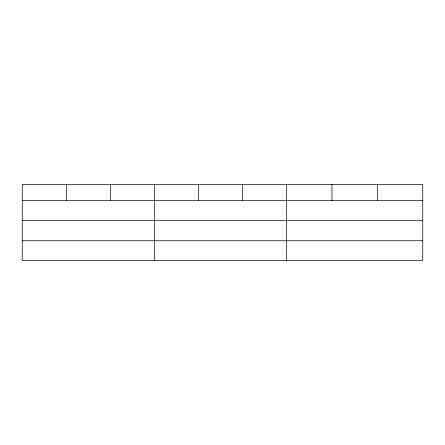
<?xml version="1.0" encoding="UTF-8"?>
<svg xmlns="http://www.w3.org/2000/svg" width="445" height="445" viewBox="0 0 445 445"><rect width="100%" height="100%" fill="white"/><g stroke="black" fill="none" stroke-linecap="round" stroke-linejoin="round"><path stroke-width="0.67" d="M422.75 220.331L422.75 184.447L22.25 184.447L22.25 260.553L422.75 260.553L422.75 220.331L22.25 220.331M22.25 200.517L422.75 200.517M22.25 240.745L422.75 240.745M377.36 184.447L377.36 200.517M331.97 184.447L331.97 200.517M286.58 184.447L286.58 260.553M242.525 184.447L242.525 200.517M198.47 184.447L198.47 200.517M154.415 184.447L154.415 260.553M110.36 184.447L110.36 200.517M66.305 184.447L66.305 200.517"/></g></svg>
